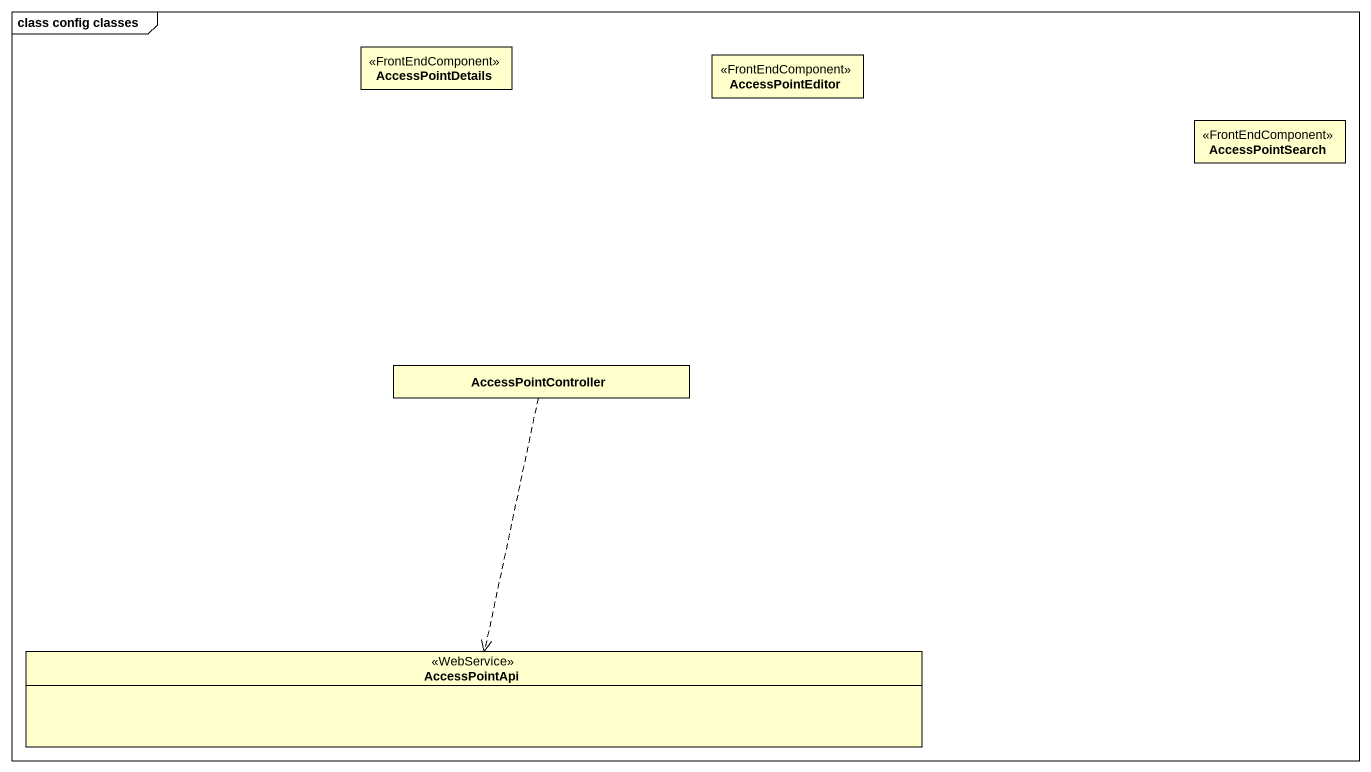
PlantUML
@startuml
mainframe class config classes
hide circle
hide empty members
class AccessPointDetails <<FrontEndComponent>>
class AccessPointEditor <<FrontEndComponent>>
class AccessPointSearch <<FrontEndComponent>>
class AccessPointController
class AccessPointApi <<WebService>>
AccessPointController ..> AccessPointApi
@enduml
